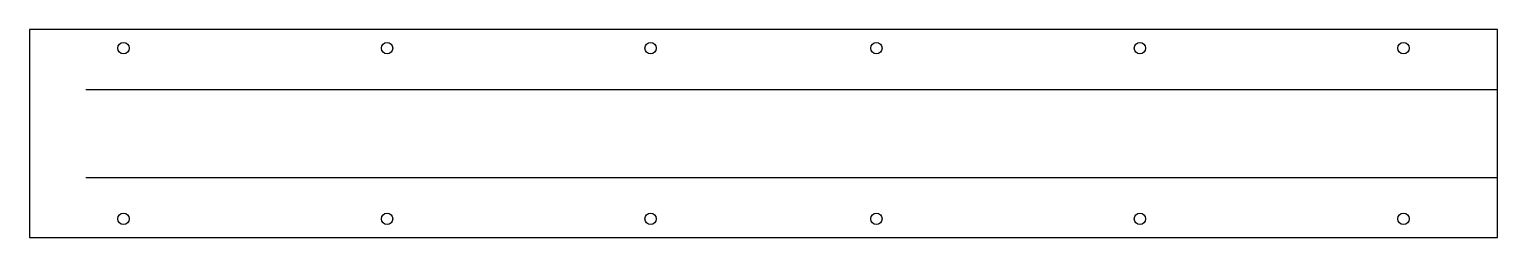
# Model space of a CAD drawing. Header units: millimetres. Extents: x 0 to 2340, y 0 to 332.
import ezdxf

# ---------------------------------------------------------------- set-up
doc = ezdxf.new("R2010")
doc.units = ezdxf.units.MM
doc.layers.add('CORTE', color=7, linetype='Continuous')
doc.layers.add('GRAVACAO', color=3, linetype='Continuous')

msp = doc.modelspace()

# ---------------------------------------------------------------- linework, layer by layer
at = {"layer": 'CORTE'}
msp.add_lwpolyline([(0, 0), (2340, 0), (2340, 332.1), (0, 332.1)], close=True, dxfattribs=at)
for centre in [(150, 302.1), (570, 302.1), (990, 302.1), (1350, 302.1), (1770, 302.1), (2190, 302.1), (150, 30), (570, 30), (990, 30), (1350, 30), (1770, 30), (2190, 30)]:
    msp.add_circle(centre, 9, dxfattribs=at)
at = {"layer": 'GRAVACAO'}
for p, q in [((90, 236.1), (2339, 236.1)), ((90, 96.1), (2339, 96.1))]:
    msp.add_line(p, q, dxfattribs=at)

doc.saveas('drawing.dxf')
